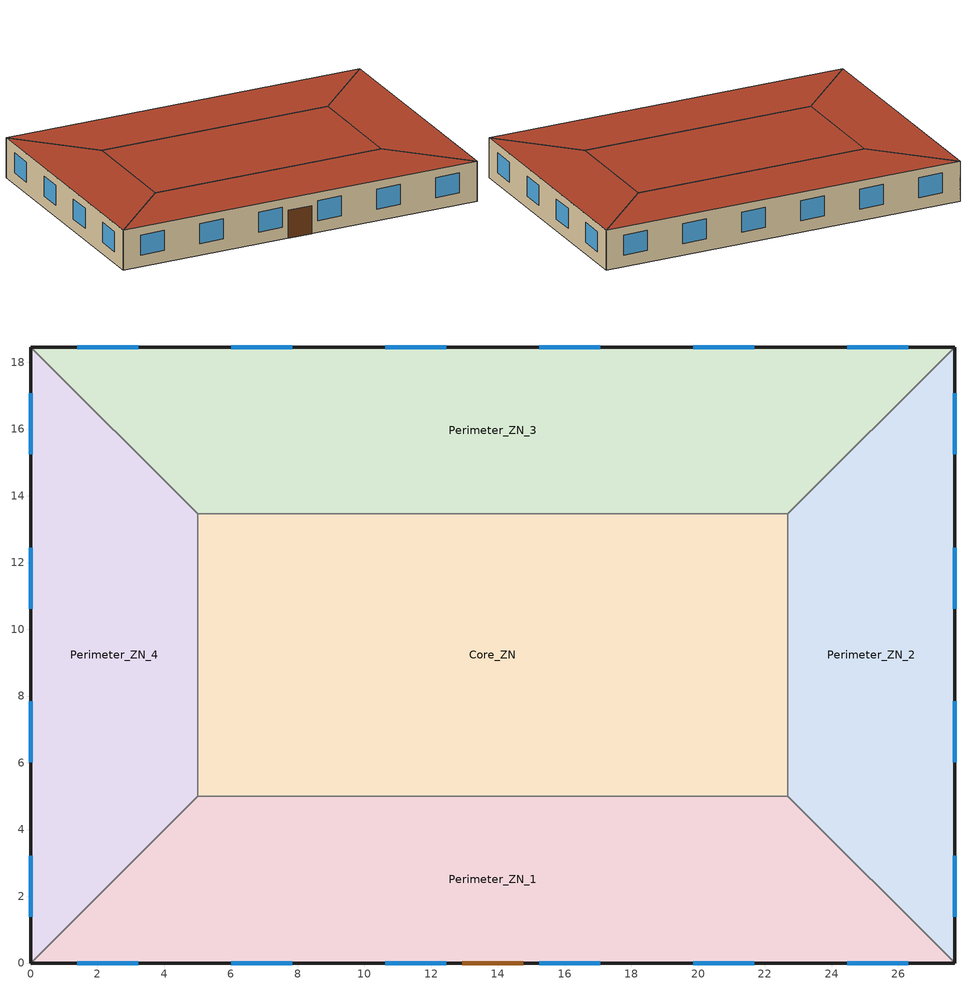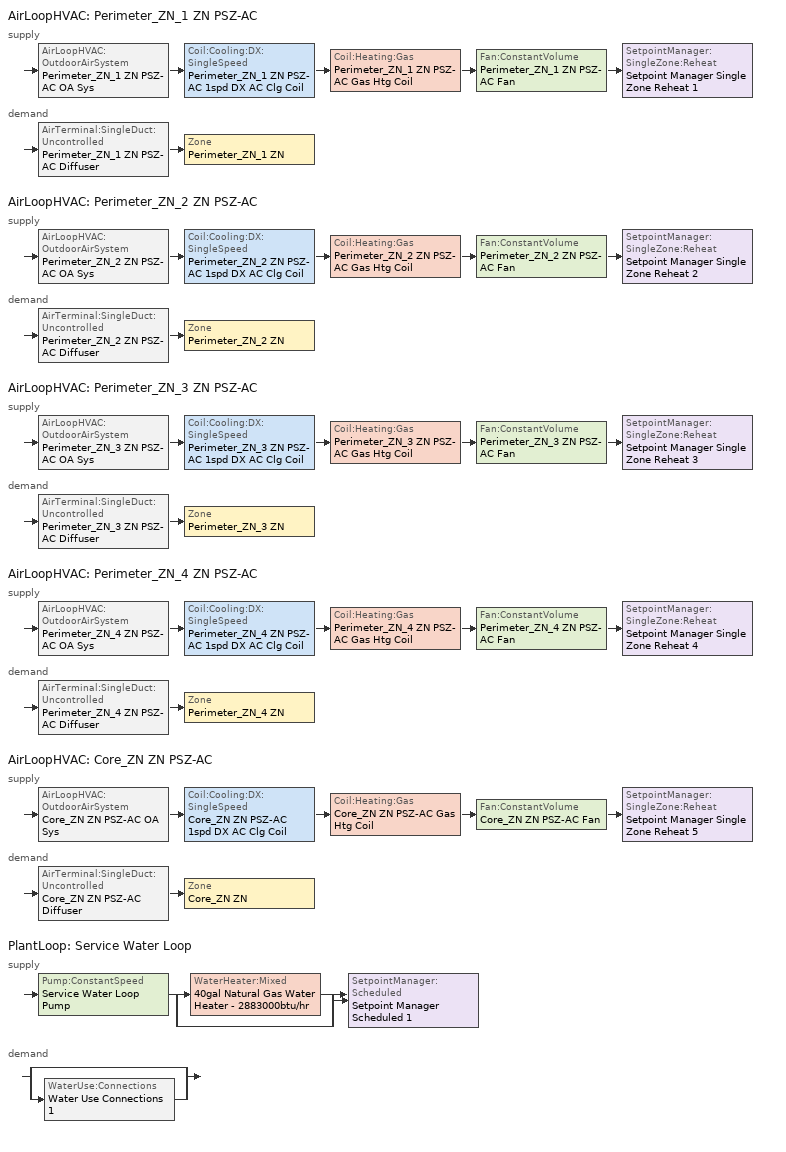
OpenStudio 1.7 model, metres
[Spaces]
Core_ZN
 floor ground: 22.69,13.46 22.69,5 5,5 5,13.46 z0
 wall to Perimeter_ZN_4: 5,13.46 5,5 z0:3.05
 wall to Perimeter_ZN_2: 22.69,5 22.69,13.46 z0:3.05
 wall to Perimeter_ZN_3: 22.69,13.46 5,13.46 z0:3.05
 wall to Perimeter_ZN_1: 5,5 22.69,5 z0:3.05
 roof outside: 22.69,5 22.69,13.46 5,13.46 5,5 z3.05
Perimeter_ZN_3
 floor ground: 27.69,18.46 22.69,13.46 5,13.46 0,18.46 z0
 wall outside: 27.69,18.46 0,18.46 z0:3.05
 wall to Perimeter_ZN_2: 22.69,13.46 27.69,18.46 z0:3.05
 wall to Perimeter_ZN_4: 0,18.46 5,13.46 z0:3.05
 window: 26.3,18.46 24.47,18.46 / 3.22,18.46 1.39,18.46 / 21.68,18.46 19.85,18.46 / 12.45,18.46 10.62,18.46 / 7.84,18.46 6.01,18.46 / 17.07,18.46 15.24,18.46 z0.9:2.42
 roof outside: 22.69,13.46 27.69,18.46 0,18.46 5,13.46 z3.05
Perimeter_ZN_2
 floor ground: 27.69,18.46 27.69,0 22.69,5 22.69,13.46 z0
 wall outside: 27.69,0 27.69,18.46 z0:3.05
 wall to Perimeter_ZN_1: 22.69,5 27.69,0 z0:3.05
 window: 27.69,1.39 27.69,3.22 / 27.69,6.01 27.69,7.84 / 27.69,10.62 27.69,12.45 / 27.69,15.24 27.69,17.07 z0.9:2.42
 roof outside: 27.69,0 27.69,18.46 22.69,13.46 22.69,5 z3.05
Perimeter_ZN_1
 floor ground: 22.69,5 27.69,0 0,0 5,5 z0
 wall outside: 0,0 27.69,0 z0:3.05
 wall to Perimeter_ZN_4: 5,5 0,0 z0:3.05
 window: 6.01,0 7.84,0 / 15.24,0 17.07,0 / 24.47,0 26.3,0 / 1.39,0 3.22,0 / 10.62,0 12.45,0 / 19.85,0 21.68,0 z0.9:2.42
 door: 12.93,0 14.76,0 z0:2.13
 roof outside: 27.69,0 22.69,5 5,5 0,0 z3.05
Perimeter_ZN_4
 floor ground: 0,18.46 5,13.46 5,5 0,0 z0
 wall outside: 0,18.46 0,0 z0:3.05
 window: 0,3.22 0,1.39 / 0,12.45 0,10.62 / 0,17.07 0,15.24 / 0,7.84 0,6.01 z0.9:2.42
 roof outside: 0,0 5,5 5,13.46 0,18.46 z3.05
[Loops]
AirLoopHVAC 'Perimeter_ZN_1 ZN PSZ-AC'
 supply: AirLoopHVAC:OutdoorAirSystem 'Perimeter_ZN_1 ZN PSZ-AC OA Sys' > Coil:Cooling:DX:SingleSpeed 'Perimeter_ZN_1 ZN PSZ-AC 1spd DX AC Clg Coil' > Coil:Heating:Gas 'Perimeter_ZN_1 ZN PSZ-AC Gas Htg Coil' > Fan:ConstantVolume 'Perimeter_ZN_1 ZN PSZ-AC Fan' > SetpointManager:SingleZone:Reheat 'Setpoint Manager Single Zone Reheat 1'
 demand: AirTerminal:SingleDuct:Uncontrolled 'Perimeter_ZN_1 ZN PSZ-AC Diffuser' > Zone 'Perimeter_ZN_1 ZN'
AirLoopHVAC 'Perimeter_ZN_2 ZN PSZ-AC'
 supply: AirLoopHVAC:OutdoorAirSystem 'Perimeter_ZN_2 ZN PSZ-AC OA Sys' > Coil:Cooling:DX:SingleSpeed 'Perimeter_ZN_2 ZN PSZ-AC 1spd DX AC Clg Coil' > Coil:Heating:Gas 'Perimeter_ZN_2 ZN PSZ-AC Gas Htg Coil' > Fan:ConstantVolume 'Perimeter_ZN_2 ZN PSZ-AC Fan' > SetpointManager:SingleZone:Reheat 'Setpoint Manager Single Zone Reheat 2'
 demand: AirTerminal:SingleDuct:Uncontrolled 'Perimeter_ZN_2 ZN PSZ-AC Diffuser' > Zone 'Perimeter_ZN_2 ZN'
AirLoopHVAC 'Perimeter_ZN_3 ZN PSZ-AC'
 supply: AirLoopHVAC:OutdoorAirSystem 'Perimeter_ZN_3 ZN PSZ-AC OA Sys' > Coil:Cooling:DX:SingleSpeed 'Perimeter_ZN_3 ZN PSZ-AC 1spd DX AC Clg Coil' > Coil:Heating:Gas 'Perimeter_ZN_3 ZN PSZ-AC Gas Htg Coil' > Fan:ConstantVolume 'Perimeter_ZN_3 ZN PSZ-AC Fan' > SetpointManager:SingleZone:Reheat 'Setpoint Manager Single Zone Reheat 3'
 demand: AirTerminal:SingleDuct:Uncontrolled 'Perimeter_ZN_3 ZN PSZ-AC Diffuser' > Zone 'Perimeter_ZN_3 ZN'
AirLoopHVAC 'Perimeter_ZN_4 ZN PSZ-AC'
 supply: AirLoopHVAC:OutdoorAirSystem 'Perimeter_ZN_4 ZN PSZ-AC OA Sys' > Coil:Cooling:DX:SingleSpeed 'Perimeter_ZN_4 ZN PSZ-AC 1spd DX AC Clg Coil' > Coil:Heating:Gas 'Perimeter_ZN_4 ZN PSZ-AC Gas Htg Coil' > Fan:ConstantVolume 'Perimeter_ZN_4 ZN PSZ-AC Fan' > SetpointManager:SingleZone:Reheat 'Setpoint Manager Single Zone Reheat 4'
 demand: AirTerminal:SingleDuct:Uncontrolled 'Perimeter_ZN_4 ZN PSZ-AC Diffuser' > Zone 'Perimeter_ZN_4 ZN'
AirLoopHVAC 'Core_ZN ZN PSZ-AC'
 supply: AirLoopHVAC:OutdoorAirSystem 'Core_ZN ZN PSZ-AC OA Sys' > Coil:Cooling:DX:SingleSpeed 'Core_ZN ZN PSZ-AC 1spd DX AC Clg Coil' > Coil:Heating:Gas 'Core_ZN ZN PSZ-AC Gas Htg Coil' > Fan:ConstantVolume 'Core_ZN ZN PSZ-AC Fan' > SetpointManager:SingleZone:Reheat 'Setpoint Manager Single Zone Reheat 5'
 demand: AirTerminal:SingleDuct:Uncontrolled 'Core_ZN ZN PSZ-AC Diffuser' > Zone 'Core_ZN ZN'
PlantLoop 'Service Water Loop'
 supply: Pump:ConstantSpeed 'Service Water Loop Pump' > split
  | WaterHeater:Mixed '40gal Natural Gas Water Heater - 2883000btu/hr'
  | bypass
  join > SetpointManager:Scheduled 'Setpoint Manager Scheduled 1'
 demand: split
  | bypass
  | WaterUse:Connections 'Water Use Connections 1'
[Site]
Houston Bush Intercontinental_TX_USA: Latitude {deg}=30; Longitude {deg}=-95.37; Time Zone {hr}=-6; Elevation {m}=29; Terrain=City
[Building]
Ref Bldg Small Office Pre1980_v1.3_5.0: North Axis {deg}=0; Default Construction Set=DOE Ref Pre-1980 - SmOffice - ASHRAE 169-2006-2A
[Site:GroundTemperature:BuildingSurface]
19.527, 19.502, 19.536, 19.598, 20.002, 21.64, 22.225, 22.375, 21.449, 20.121, 19.802, 19.633
[Site:WaterMainsTemperature]
Calculation Method=Correlation; Annual Average Outdoor Air Temperature {C}=20.3167; Maximum Difference In Monthly Average Outdoor Air Temperatures {deltaC}=17.8
[SizingPeriod:DesignDay] Barometric Pressure {Pa}=100977; Sky Clearness=0; Rain Indicator=0; Snow Indicator=0; Day of Month=21; Daylight Saving Time Indicator=0; Humidity Indicating Type=Wetbulb; Dry-Bulb Temperature Range Modifier Type=DefaultMultipliers
Name | Maximum Dry-Bulb Temperature {C} | Daily Dry-Bulb Temperature Range {deltaC} | Humidity Indicating Conditions at Maximum Dry-Bulb {BasedOnField A3} | Wind Speed {m/s} | Wind Direction {deg} | Month | Day Type | Solar Model Indicator | ASHRAE Taub | ASHRAE Taud
Houston Bush Intercontinental Ann Clg .4% Condns WB=>MDB | 31.7 | 10.1 | 26.7 | 3.5 | 170 | 7 | SummerDesignDay | ASHRAETau | 0.499 | 1.97
Houston Bush Intercontinental Ann Clg .4% Condns DB=>MWB | 36 | 10.1 | 24.8 | 3.5 | 170 | 7 | SummerDesignDay | ASHRAETau | 0.499 | 1.97
Houston Bush Intercontinental Ann Htg 99.6% Condns DB | -1.6 | 0 | -1.6 | 2.8 | 0 | 1 | WinterDesignDay | ASHRAEClearSky
[DefaultConstructionSet]
DOE Ref Pre-1980 - SmOffice - ASHRAE 169-2006-2A: Default Exterior Surface Constructions=Default Surface Constructions 1; Default Interior Surface Constructions=Default Surface Constructions 2; Default Ground Contact Surface Constructions=Default Surface Constructions 3; Default Exterior SubSurface Constructions=Default Sub Surface Constructions 1; Default Interior SubSurface Constructions=Default Sub Surface Constructions 2; Interior Partition Construction=Interior Partition
[DefaultSurfaceConstructions]
Name | Floor Construction | Wall Construction | Roof Ceiling Construction
Default Surface Constructions 1 | ExtSlabCarpet 4in ClimateZone 1-8 | CBECS Before-1980 ExtWall SteelFrame ClimateZone 1-3b | CBECS Before-1980 ExtRoof IEAD ClimateZone 1-3
Default Surface Constructions 2 | Interior Floor | Interior Wall | Interior Ceiling
Default Surface Constructions 3 | ExtSlabCarpet 4in ClimateZone 1-8 | ExtSlabCarpet 4in ClimateZone 1-8
[Construction]
ExtSlabCarpet 4in ClimateZone 1-8: MAT-CC05 4 HW CONCRETE, CP02 CARPET PAD
CBECS Before-1980 ExtWall SteelFrame ClimateZone 1-3b: Wood Siding, Steel Frame NonRes Wall Insulation-0.77, 1/2IN Gypsum
CBECS Before-1980 ExtRoof IEAD ClimateZone 1-3: Roof Membrane, IEAD NonRes Roof Insulation-1.76, Metal Decking
Interior Floor: F16 Acoustic tile, F05 Ceiling air space resistance, M11 100mm lightweight concrete
Interior Wall: G01a 19mm gypsum board, F04 Wall air space resistance, G01a 19mm gypsum board
Interior Ceiling: M11 100mm lightweight concrete, F05 Ceiling air space resistance, F16 Acoustic tile
CBECS Before-1980 ExtWindow ClimateZone 1-4: Fixed Window 5.84/0.54/0.38
Exterior Door: F08 Metal surface, I01 25mm insulation board
Interior Window: Clear 3mm
Interior Door; Interior Partition: G05 25mm wood
[Material] Thermal Absorptance=0.9
Name | Roughness | Thickness {m} | Conductivity {W/m-K} | Density {kg/m3} | Specific Heat {J/kg-K} | Solar Absorptance | Visible Absorptance
MAT-CC05 4 HW CONCRETE | Rough | 0.1016 | 1.311 | 2240 | 836.8 | 0.85 | 0.85
Wood Siding | MediumSmooth | 0.01 | 0.11 | 544.62 | 1210 | 0.78 | 0.78
Steel Frame NonRes Wall Insulation-0.77 | MediumRough | 0.0218416 | 0.049 | 265 | 836.8 | 0.7 | 0.7
1/2IN Gypsum | Smooth | 0.0127 | 0.16 | 784.9 | 830 | 0.4 | 0.4
Roof Membrane | VeryRough | 0.0095 | 0.16 | 1121.29 | 1460 | 0.7 | 0.7
IEAD NonRes Roof Insulation-1.76 | MediumRough | 0.0739805 | 0.049 | 265 | 836.8 | 0.7 | 0.7
Metal Decking | MediumSmooth | 0.0015 | 45.006 | 7680 | 418.4 | 0.6 | 0.6
F16 Acoustic tile | MediumSmooth | 0.0191 | 0.06 | 368 | 590 | 0.3 | 0.3
M11 100mm lightweight concrete | MediumRough | 0.1016 | 0.53 | 1280 | 840 | 0.5 | 0.5
G01a 19mm gypsum board | MediumSmooth | 0.019 | 0.16 | 800 | 1090 | 0.4 | 0.4
F08 Metal surface | Smooth | 0.0008 | 45.28 | 7824 | 500 | 0.7 | 0.7
I01 25mm insulation board | MediumRough | 0.0254 | 0.03 | 43 | 1210 | 0.6 | 0.6
G05 25mm wood | MediumSmooth | 0.0254 | 0.15 | 608 | 1630 | 0.5 | 0.5
[Material:NoMass]
CP02 CARPET PAD: Roughness=Smooth; Thermal Resistance {m2-K/W}=0.1; Thermal Absorptance=0.9; Solar Absorptance=0.8; Visible Absorptance=0.8
[Material:AirGap]
Name | Thermal Resistance {m2-K/W}
F05 Ceiling air space resistance | 0.18
F04 Wall air space resistance | 0.15
[DefaultSubSurfaceConstructions]
Name | Fixed Window Construction | Operable Window Construction | Door Construction | Skylight Construction | Tubular Daylight Dome Construction | Tubular Daylight Diffuser Construction
Default Sub Surface Constructions 1 | CBECS Before-1980 ExtWindow ClimateZone 1-4 | CBECS Before-1980 ExtWindow ClimateZone 1-4 | Exterior Door | CBECS Before-1980 ExtWindow ClimateZone 1-4 | Interior Window | Interior Window
Default Sub Surface Constructions 2 | Interior Window | Interior Window | Interior Door
[WindowMaterial:SimpleGlazingSystem]
Fixed Window 5.84/0.54/0.38: U-Factor {W/m2-K}=5.84; Solar Heat Gain Coefficient=0.54; Visible Transmittance=0.38
[WindowMaterial:Glazing]
Clear 3mm: Optical Data Type=SpectralAverage; Thickness {m}=0.003; Solar Transmittance at Normal Incidence=0.837; Front Side Solar Reflectance at Normal Incidence=0.075; Back Side Solar Reflectance at Normal Incidence=0; Visible Transmittance at Normal Incidence=0.898; Front Side Visible Reflectance at Normal Incidence=0.081; Back Side Visible Reflectance at Normal Incidence=0; Infrared Transmittance at Normal Incidence=0; Front Side Infrared Hemispherical Emissivity=0.84; Back Side Infrared Hemispherical Emissivity=0.84; Conductivity {W/m-K}=0.9; Dirt Correction Factor for Solar and Visible Transmittance=1; Solar Diffusing=No
[Space] Space Type=DOE Ref Pre-1980 - Office - WholeBuilding - Sm Office; Part of Total Floor Area=Yes
Name | Thermal Zone
Core_ZN | Core_ZN ZN
Perimeter_ZN_2 | Perimeter_ZN_2 ZN
Perimeter_ZN_3 | Perimeter_ZN_3 ZN
Perimeter_ZN_1 | Perimeter_ZN_1 ZN
Perimeter_ZN_4 | Perimeter_ZN_4 ZN
[SpaceType]
DOE Ref Pre-1980 - Office - WholeBuilding - Sm Office: Default Schedule Set=DOE Ref Pre-1980 - Office - WholeBuilding - Sm Office Schedule Set; Design Specification Outdoor Air Object=DOE Ref Pre-1980 - Office - WholeBuilding - Sm Office Ventilation; Standards Building Type=Office; Standards Space Type=WholeBuilding - Sm Office
[DefaultScheduleSet]
DOE Ref Pre-1980 - Office - WholeBuilding - Sm Office Schedule Set: Number of People Schedule=Small Office Bldg Occ; People Activity Level Schedule=Small Office Activity; Lighting Schedule=Office Bldg Light; Electric Equipment Schedule=Small Office Bldg Equip; Infiltration Schedule=Small Office Infil Quarter On
[SpaceInfiltration:DesignFlowRate]
DOE Ref Pre-1980 - Office - WholeBuilding - Sm Office Infiltration: Space or SpaceType=DOE Ref Pre-1980 - Office - WholeBuilding - Sm Office; Design Flow Rate Calculation Method=Flow/ExteriorArea; Flow per Exterior Surface Area {m3/s-m2}=0.00113386
[ThermostatSetpoint:DualSetpoint]
DOE Ref Pre-1980 - Office - WholeBuilding - Sm Office Thermostat: Heating Setpoint Temperature Schedule=Small Office HtgSetp; Cooling Setpoint Temperature Schedule=Small Office ClgSetp
[Lights:Definition]
DOE Ref Pre-1980 - Office - WholeBuilding - Sm Office Lights Definition: Design Level Calculation Method=Watts/Area; Watts per Space Floor Area {W/m2}=19.4827
[Lights]
DOE Ref Pre-1980 - Office - WholeBuilding - Sm Office Lights: Lights Definition=DOE Ref Pre-1980 - Office - WholeBuilding - Sm Office Lights Definition; Space or SpaceType=DOE Ref Pre-1980 - Office - WholeBuilding - Sm Office
[DesignSpecification:OutdoorAir]
DOE Ref Pre-1980 - Office - WholeBuilding - Sm Office Ventilation: Outdoor Air Method=Sum; Outdoor Air Flow per Person {m3/s-person}=0.00943895
[People:Definition]
DOE Ref Pre-1980 - Office - WholeBuilding - Sm Office People Definition: Number of People Calculation Method=People/Area; People per Space Floor Area {person/m2}=0; Fraction Radiant=0.3
[People]
DOE Ref Pre-1980 - Office - WholeBuilding - Sm Office People: People Definition=DOE Ref Pre-1980 - Office - WholeBuilding - Sm Office People Definition; Space or SpaceType=DOE Ref Pre-1980 - Office - WholeBuilding - Sm Office
[ElectricEquipment:Definition]
DOE Ref Pre-1980 - Office - WholeBuilding - Sm Office Electric Equipment Definition: Design Level Calculation Method=Watts/Area; Watts per Space Floor Area {W/m2}=10.7639
[ElectricEquipment]
DOE Ref Pre-1980 - Office - WholeBuilding - Sm Office Electric Equipment: Electric Equipment Definition=DOE Ref Pre-1980 - Office - WholeBuilding - Sm Office Electric Equipment Definition; Space or SpaceType=DOE Ref Pre-1980 - Office - WholeBuilding - Sm Office
[ThermalZone] Thermostat=DOE Ref Pre-1980 - Office - WholeBuilding - Sm Office Thermostat; Use Ideal Air Loads=No
Perimeter_ZN_4 ZN; Perimeter_ZN_2 ZN; Core_ZN ZN; Perimeter_ZN_1 ZN; Perimeter_ZN_3 ZN
[Sizing:Zone] Zone Cooling Design Supply Air Temperature {C}=14; Zone Heating Design Supply Air Temperature {C}=40; Zone Cooling Design Supply Air Humidity Ratio {kg-H2O/kg-air}=0.0085; Zone Heating Design Supply Air Humidity Ratio {kg-H2O/kg-air}=0.008; Cooling Design Air Flow Method=DesignDay; Heating Design Air Flow Method=DesignDay
Perimeter_ZN_4 ZN; Perimeter_ZN_2 ZN; Core_ZN ZN; Perimeter_ZN_1 ZN; Perimeter_ZN_3 ZN
[Zone equipment]
Perimeter_ZN_4 ZN: Perimeter_ZN_4 ZN PSZ-AC Diffuser
Perimeter_ZN_2 ZN: Perimeter_ZN_2 ZN PSZ-AC Diffuser
Core_ZN ZN: Core_ZN ZN PSZ-AC Diffuser
Perimeter_ZN_1 ZN: Perimeter_ZN_1 ZN PSZ-AC Diffuser
Perimeter_ZN_3 ZN: Perimeter_ZN_3 ZN PSZ-AC Diffuser
[AirLoopHVAC] Design Supply Air Flow Rate {m3/s}=AutoSize
Perimeter_ZN_1 ZN PSZ-AC; Perimeter_ZN_2 ZN PSZ-AC; Perimeter_ZN_3 ZN PSZ-AC; Perimeter_ZN_4 ZN PSZ-AC; Core_ZN ZN PSZ-AC
[AvailabilityManager:Scheduled] Schedule=SmallOffice PSZ-AC Operation
Availability Manager Scheduled 1; Availability Manager Scheduled 2; Availability Manager Scheduled 3; Availability Manager Scheduled 4; Availability Manager Scheduled 5
[AvailabilityManager:NightCycle] Control Type=CycleOnAny
Availability Manager Night Cycle 1; Availability Manager Night Cycle 2; Availability Manager Night Cycle 3; Availability Manager Night Cycle 4; Availability Manager Night Cycle 5
[Sizing:System] Type of Load to Size On=Sensible; Design Outdoor Air Flow Rate {m3/s}=Autosize; Minimum System Air Flow Ratio=1; Preheat Design Temperature {C}=7; Preheat Design Humidity Ratio {kg-H2O/kg-Air}=0.008; Precool Design Temperature {C}=12.8; Precool Design Humidity Ratio {kg-H2O/kg-Air}=0.008; Central Cooling Design Supply Air Temperature {C}=12.8; Central Heating Design Supply Air Temperature {C}=40; Sizing Option=Coincident; 100% Outdoor Air in Cooling=No; 100% Outdoor Air in Heating=No; Central Cooling Design Supply Air Humidity Ratio {kg-H2O/kg-Air}=0.0085; Central Heating Design Supply Air Humidity Ratio {kg-H2O/kg-Air}=0.008; Cooling Design Air Flow Method=DesignDay; Cooling Design Air Flow Rate {m3/s}=0; Heating Design Air Flow Method=DesignDay; Heating Design Air Flow Rate {m3/s}=0; System Outdoor Air Method=ZoneSum
Perimeter_ZN_1 ZN PSZ-AC; Perimeter_ZN_2 ZN PSZ-AC; Perimeter_ZN_3 ZN PSZ-AC; Perimeter_ZN_4 ZN PSZ-AC; Core_ZN ZN PSZ-AC
[SetpointManager:SingleZone:Reheat] Minimum Supply Air Temperature {C}=10; Maximum Supply Air Temperature {C}=50
Name | Control Zone
Setpoint Manager Single Zone Reheat 1 | Perimeter_ZN_1 ZN
Setpoint Manager Single Zone Reheat 2 | Perimeter_ZN_2 ZN
Setpoint Manager Single Zone Reheat 3 | Perimeter_ZN_3 ZN
Setpoint Manager Single Zone Reheat 4 | Perimeter_ZN_4 ZN
Setpoint Manager Single Zone Reheat 5 | Core_ZN ZN
[Fan:ConstantVolume] Availability Schedule=Always On Discrete; Fan Efficiency=0.53625; Pressure Rise {Pa}=622.722; Maximum Flow Rate {m3/s}=AutoSize; Motor Efficiency=0.825
Perimeter_ZN_1 ZN PSZ-AC Fan; Perimeter_ZN_2 ZN PSZ-AC Fan; Perimeter_ZN_3 ZN PSZ-AC Fan; Perimeter_ZN_4 ZN PSZ-AC Fan; Core_ZN ZN PSZ-AC Fan
[Coil:Heating:Gas] Availability Schedule=Always On Discrete; Gas Burner Efficiency=0.8; Nominal Capacity {W}=AutoSize; Parasitic Electric Load {W}=0; Parasitic Gas Load {W}=0
Perimeter_ZN_1 ZN PSZ-AC Gas Htg Coil; Perimeter_ZN_2 ZN PSZ-AC Gas Htg Coil; Perimeter_ZN_3 ZN PSZ-AC Gas Htg Coil; Perimeter_ZN_4 ZN PSZ-AC Gas Htg Coil; Core_ZN ZN PSZ-AC Gas Htg Coil
[Coil:Cooling:DX:SingleSpeed] Availability Schedule=Always On Discrete; Rated Total Cooling Capacity {W}=autosize; Rated Sensible Heat Ratio=autosize; Rated COP {W/W}=3; Rated Air Flow Rate {m3/s}=autosize; Rated Evaporator Fan Power Per Volume Flow Rate {W/(m3/s)}=773.3; Condenser Type=AirCooled; Evaporative Condenser Effectiveness=0; Evaporative Condenser Air Flow Rate {m3/s}=Autosize; Evaporative Condenser Pump Rated Power Consumption {W}=Autosize; Crankcase Heater Capacity {W}=0; Maximum Outdoor Dry-Bulb Temperature for Crankcase Heater Operation {C}=0; Basin Heater Capacity {W/K}=0; Basin Heater Setpoint Temperature {C}=10
Name | Total Cooling Capacity Function of Temperature Curve | Total Cooling Capacity Function of Flow Fraction Curve | Energy Input Ratio Function of Temperature Curve | Energy Input Ratio Function of Flow Fraction Curve | Part Load Fraction Correlation Curve
Perimeter_ZN_1 ZN PSZ-AC 1spd DX AC Clg Coil | DOE Ref DX Clg Coil Cool-Cap-fT 1 | DOE Ref DX Clg Coil Cool-CAP-fFlow 1 | DOE Ref DX Clg Coil Cool-EIR-fT 1 | DOE Ref DX Clg Coil Cool-EIR-fFlow 1 | DOE Ref DX Clg Coil Cool-PLF-fPLR 1
Perimeter_ZN_2 ZN PSZ-AC 1spd DX AC Clg Coil | DOE Ref DX Clg Coil Cool-Cap-fT 2 | DOE Ref DX Clg Coil Cool-CAP-fFlow 2 | DOE Ref DX Clg Coil Cool-EIR-fT 2 | DOE Ref DX Clg Coil Cool-EIR-fFlow 2 | DOE Ref DX Clg Coil Cool-PLF-fPLR 2
Perimeter_ZN_3 ZN PSZ-AC 1spd DX AC Clg Coil | DOE Ref DX Clg Coil Cool-Cap-fT 3 | DOE Ref DX Clg Coil Cool-CAP-fFlow 3 | DOE Ref DX Clg Coil Cool-EIR-fT 3 | DOE Ref DX Clg Coil Cool-EIR-fFlow 3 | DOE Ref DX Clg Coil Cool-PLF-fPLR 3
Perimeter_ZN_4 ZN PSZ-AC 1spd DX AC Clg Coil | DOE Ref DX Clg Coil Cool-Cap-fT 4 | DOE Ref DX Clg Coil Cool-CAP-fFlow 4 | DOE Ref DX Clg Coil Cool-EIR-fT 4 | DOE Ref DX Clg Coil Cool-EIR-fFlow 4 | DOE Ref DX Clg Coil Cool-PLF-fPLR 4
Core_ZN ZN PSZ-AC 1spd DX AC Clg Coil | DOE Ref DX Clg Coil Cool-Cap-fT | DOE Ref DX Clg Coil Cool-CAP-fFlow | DOE Ref DX Clg Coil Cool-EIR-fT | DOE Ref DX Clg Coil Cool-EIR-fFlow | DOE Ref DX Clg Coil Cool-PLF-fPLR
[Controller:OutdoorAir] Minimum Outdoor Air Flow Rate {m3/s}=Autosize; Maximum Outdoor Air Flow Rate {m3/s}=Autosize; Economizer Control Type=NoEconomizer; Economizer Control Action Type=ModulateFlow; Economizer Maximum Limit Dry-Bulb Temperature {C}=28; Economizer Maximum Limit Enthalpy {J/kg}=64000; Economizer Minimum Limit Dry-Bulb Temperature {C}=-100; Lockout Type=NoLockout; Minimum Limit Type=FixedMinimum; Minimum Outdoor Air Schedule=SmallOffice PSZ-AC OA Damper; High Humidity Control=No; Heat Recovery Bypass Control Type=BypassWhenWithinEconomizerLimits
Name | Controller Mechanical Ventilation
Controller Outdoor Air 1 | Controller Mechanical Ventilation 1
Controller Outdoor Air 2 | Controller Mechanical Ventilation 2
Controller Outdoor Air 3 | Controller Mechanical Ventilation 3
Controller Outdoor Air 4 | Controller Mechanical Ventilation 4
Controller Outdoor Air 5 | Controller Mechanical Ventilation 5
[Controller:MechanicalVentilation] Availability Schedule=Always On Discrete; System Outdoor Air Method=ZoneSum
Controller Mechanical Ventilation 1; Controller Mechanical Ventilation 2; Controller Mechanical Ventilation 3; Controller Mechanical Ventilation 4; Controller Mechanical Ventilation 5
[AirLoopHVAC:OutdoorAirSystem]
Name | Controller
Perimeter_ZN_1 ZN PSZ-AC OA Sys | Controller Outdoor Air 1
Perimeter_ZN_2 ZN PSZ-AC OA Sys | Controller Outdoor Air 2
Perimeter_ZN_3 ZN PSZ-AC OA Sys | Controller Outdoor Air 3
Perimeter_ZN_4 ZN PSZ-AC OA Sys | Controller Outdoor Air 4
Core_ZN ZN PSZ-AC OA Sys | Controller Outdoor Air 5
[AirTerminal:SingleDuct:Uncontrolled] Availability Schedule=Always On Discrete; Maximum Air Flow Rate {m3/s}=AutoSize
Perimeter_ZN_1 ZN PSZ-AC Diffuser; Perimeter_ZN_2 ZN PSZ-AC Diffuser; Perimeter_ZN_3 ZN PSZ-AC Diffuser; Perimeter_ZN_4 ZN PSZ-AC Diffuser; Core_ZN ZN PSZ-AC Diffuser
[PlantLoop]
Service Water Loop: Plant Loop Volume {m3}=Autocalculate
[Sizing:Plant]
Service Water Loop: Loop Type=Heating; Design Loop Exit Temperature {C}=60; Loop Design Temperature Difference {deltaC}=5
[SetpointManager:Scheduled]
Setpoint Manager Scheduled 1: Control Variable=Temperature; Schedule=Hot Water Loop Temp - 140F
[Pump:ConstantSpeed]
Service Water Loop Pump: Rated Flow Rate {m3/s}=autosize; Rated Pump Head {Pa}=0.001; Rated Power Consumption {W}=autosize; Motor Efficiency=0.3; Fraction of Motor Inefficiencies to Fluid Stream=0; Pump Control Type=Intermittent
[WaterHeater:Mixed]
40gal Natural Gas Water Heater - 2883000btu/hr: Tank Volume {m3}=0.151416; Setpoint Temperature Schedule=Hot Water Loop Temp - 140F; Deadband Temperature Difference {deltaC}=2; Maximum Temperature Limit {C}=82.2222; Heater Control Type=Cycle; Heater Maximum Capacity {W}=844924; Heater Fuel Type=NaturalGas; Heater Thermal Efficiency=0.78; Off Cycle Parasitic Fuel Consumption Rate {W}=20; Off Cycle Parasitic Fuel Type=NaturalGas; Off Cycle Parasitic Heat Fraction to Tank=0.8; On Cycle Parasitic Fuel Type=NaturalGas; Ambient Temperature Indicator=Schedule; Ambient Temperature Schedule=Water Heater Ambient Temp Schedule - 70F; Off Cycle Loss Coefficient to Ambient Temperature {W/K}=6; On Cycle Loss Coefficient to Ambient Temperature {W/K}=6; Use Side Effectiveness=1; Source Side Effectiveness=1; Use Side Design Flow Rate {m3/s}=autosize; Source Side Design Flow Rate {m3/s}=autosize; Indirect Water Heating Recovery Time {hr}=1.5
[WaterUse:Connections]
Water Use Connections 1: Water Use Equipment Name 1=Water Use Equipment 1
[WaterUse:Equipment:Definition]
Water Use Equipment Definition 1: Peak Flow Rate {m3/s}=3.15451e-06; Target Temperature Schedule=Schedule Ruleset 1
[WaterUse:Equipment]
Water Use Equipment 1: Water Use Equipment Definition=Water Use Equipment Definition 1; Flow Rate Fraction Schedule=OfficeSmall BLDG_SWH_SCH
[Exterior:Lights:Definition]
NonDimming Exterior Lights Def: Design Level {W}=2766
[Exterior:Lights]
NonDimming Exterior Lights Def: Exterior Lights Definition=NonDimming Exterior Lights Def; Schedule=Always On Discrete; Control Option=AstronomicalClock
[Schedule:Ruleset]
Name | Default Day Schedule | Summer Design Day Schedule | Winter Design Day Schedule
Small Office Infil Quarter On | Small Office Infil Quarter On Default | Small Office Infil Quarter On Summer Design Day | Small Office Infil Quarter On Winter Design Day
Office Bldg Light | Office Bldg Light Default | Office Bldg Light Summer Design Day 1 | Office Bldg Light Winter Design Day
Small Office Bldg Occ | Small Office Bldg Occ Default | Small Office Bldg Occ Summer Design Day 1 | Small Office Bldg Occ Winter Design Day
Small Office Activity | Small Office Activity Default | Small Office Activity Summer Design Day | Small Office Activity Winter Design Day
Small Office Bldg Equip | Small Office Bldg Equip Default | Small Office Bldg Equip Summer Design Day 1 | Small Office Bldg Equip Winter Design Day
Small Office HtgSetp | Small Office HtgSetp Default | Small Office HtgSetp Summer Design Day 1 | Small Office HtgSetp Winter Design Day
Small Office ClgSetp | Small Office ClgSetp Default | Small Office ClgSetp Summer Design Day | Small Office ClgSetp Winter Design Day
SmallOffice PSZ-AC Operation | SmallOffice PSZ-AC Operation Default | SmallOffice PSZ-AC Operation Summer Design Day 1 | SmallOffice PSZ-AC Operation Winter Design Day
SmallOffice PSZ-AC OA Damper | Schedule Day 18 |  | SmallOffice PSZ-AC OA Damper Winter Design Day
Hot Water Loop Temp - 140F | Hot Water Loop Temp - 140F Default
Water Heater Ambient Temp Schedule - 70F | Water Heater Ambient Temp Schedule - 70F Default
Schedule Ruleset 1 | Schedule Day 20
OfficeSmall BLDG_SWH_SCH | OfficeSmall BLDG_SWH_SCH Default | OfficeSmall BLDG_SWH_SCH Summer Design Day | OfficeSmall BLDG_SWH_SCH Winter Design Day
[Schedule:Day]
Small Office Infil Quarter On Default; Small Office Infil Quarter On Summer Design Day: 6, 0, 1, 22, 0, 0.25, 24, 0, 1
Small Office Infil Quarter On Summer Design Day 1; Office Bldg Light Summer Design Day 1; Small Office Bldg Equip Summer Design Day 1: 24, 0, 1
Small Office Infil Quarter On Winter Design Day; Small Office Infil Quarter On Summer Design Day 2: 6, 0, 1, 18, 0, 0.25, 24, 0, 1
Office Bldg Light Default: 5, 0, 0.05, 7, 0, 0.1, 8, 0, 0.3, 17, 0, 0.9, 18, 0, 0.5, 20, 0, 0.3, 22, 0, 0.2, 23, 0, 0.1, 24, 0, 0.05
Office Bldg Light Summer Design Day: 6, 0, 0.05, 8, 0, 0.1, 12, 0, 0.3, 17, 0, 0.15, 24, 0, 0.05
Office Bldg Light Summer Design Day 2: 24, 0, 0.05
Office Bldg Light Winter Design Day; Small Office Bldg Occ Winter Design Day; Small Office Bldg Occ Summer Design Day 2; Small Office Bldg Equip Winter Design Day; SmallOffice PSZ-AC Operation Winter Design Day; SmallOffice PSZ-AC Operation Summer Design Day 2; Schedule Day 18; SmallOffice PSZ-AC OA Damper Summer Design Day 1; OfficeSmall BLDG_SWH_SCH Default: 24, 0, 0
Small Office Bldg Occ Default: 6, 0, 0, 7, 0, 0.1, 8, 0, 0.2, 12, 0, 0.95, 13, 0, 0.5, 17, 0, 0.95, 18, 0, 0.3, 20, 0, 0.1, 24, 0, 0.05
Small Office Bldg Occ Summer Design Day: 6, 0, 0, 8, 0, 0.1, 12, 0, 0.3, 17, 0, 0.1, 24, 0, 0
Small Office Bldg Occ Summer Design Day 1: 6, 0, 0, 22, 0, 1, 24, 0, 0.05
Small Office Activity Default; Small Office Activity Winter Design Day; Small Office Activity Summer Design Day: 24, 0, 120
Small Office Bldg Equip Default: 8, 0, 0.4, 12, 0, 0.9, 13, 0, 0.8, 17, 0, 0.9, 18, 0, 0.5, 24, 0, 0.4
Small Office Bldg Equip Summer Design Day: 6, 0, 0.3, 8, 0, 0.4, 12, 0, 0.5, 17, 0, 0.35, 24, 0, 0.3
Small Office Bldg Equip Summer Design Day 2: 24, 0, 0.3
Small Office HtgSetp Default: 6, 0, 15.6, 22, 0, 21, 24, 0, 15.6
Small Office HtgSetp Summer Design Day: 6, 0, 15.6, 18, 0, 21, 24, 0, 15.6
Small Office HtgSetp Summer Design Day 1; Small Office HtgSetp Summer Design Day 2: 24, 0, 15.6
Small Office HtgSetp Winter Design Day: 24, 0, 21
Small Office ClgSetp Default; Small Office ClgSetp Summer Design Day: 6, 0, 26.7, 22, 0, 24, 24, 0, 26.7
Small Office ClgSetp Summer Design Day 1: 6, 0, 26.7, 18, 0, 24, 24, 0, 26.7
Small Office ClgSetp Winter Design Day; Small Office ClgSetp Summer Design Day 2: 24, 0, 26.7
SmallOffice PSZ-AC Operation Default: 6, 0, 0, 7, 0, 0, 19, 0, 1, 22, 0, 1, 24, 0, 0
SmallOffice PSZ-AC Operation Summer Design Day 1: 6, 0, 0, 19, 0, 1, 24, 0, 0
SmallOffice PSZ-AC OA Damper Winter Design Day; SmallOffice PSZ-AC OA Damper Summer Design Day: 7, 0, 0, 18, 0, 1, 24, 0, 0
Hot Water Loop Temp - 140F Default: 24, 0, 60
Water Heater Ambient Temp Schedule - 70F Default: 24, 0, 21.1111
Schedule Day 20: 24, 0, 43.3333
OfficeSmall BLDG_SWH_SCH Winter Design Day; OfficeSmall BLDG_SWH_SCH Summer Design Day; OfficeSmall BLDG_SWH_SCH Summer Design Day 1: 7, 0, 0, 8, 0, 0.27, 9, 0, 0.55, 11, 0, 0.64, 12, 0, 0.82, 13, 0, 1, 14, 0, 0.91, 16, 0, 0.55, 17, 0, 0.73, 19, 0, 0.37, 20, 0, 0.18, 21, 0, 0.27, 22, 0, 0.09, 24, 0, 0
[Schedule:Rule] Date Specification Type=DateRange; Start Month=1; Start Day=1; End Month=12; End Day=31
Schedule Rule 1: Schedule Ruleset=Small Office Infil Quarter On; Rule Order=1; Day Schedule=Small Office Infil Quarter On Summer Design Day 1; Apply Sunday=Yes
Schedule Rule 2: Schedule Ruleset=Small Office Infil Quarter On; Rule Order=0; Day Schedule=Small Office Infil Quarter On Summer Design Day 2; Apply Saturday=Yes
Schedule Rule 3: Schedule Ruleset=Office Bldg Light; Rule Order=1; Day Schedule=Office Bldg Light Summer Design Day; Apply Saturday=Yes
Schedule Rule 4: Schedule Ruleset=Office Bldg Light; Rule Order=0; Day Schedule=Office Bldg Light Summer Design Day 2; Apply Sunday=Yes
Schedule Rule 5: Schedule Ruleset=Small Office Bldg Occ; Rule Order=1; Day Schedule=Small Office Bldg Occ Summer Design Day; Apply Saturday=Yes
Schedule Rule 6: Schedule Ruleset=Small Office Bldg Occ; Rule Order=0; Day Schedule=Small Office Bldg Occ Summer Design Day 2; Apply Sunday=Yes
Schedule Rule 7: Schedule Ruleset=Small Office Bldg Equip; Rule Order=1; Day Schedule=Small Office Bldg Equip Summer Design Day; Apply Saturday=Yes
Schedule Rule 8: Schedule Ruleset=Small Office Bldg Equip; Rule Order=0; Day Schedule=Small Office Bldg Equip Summer Design Day 2; Apply Sunday=Yes
Schedule Rule 9: Schedule Ruleset=Small Office HtgSetp; Rule Order=1; Day Schedule=Small Office HtgSetp Summer Design Day; Apply Saturday=Yes
Schedule Rule 10: Schedule Ruleset=Small Office HtgSetp; Rule Order=0; Day Schedule=Small Office HtgSetp Summer Design Day 2; Apply Sunday=Yes
Schedule Rule 11: Schedule Ruleset=Small Office ClgSetp; Rule Order=1; Day Schedule=Small Office ClgSetp Summer Design Day 1; Apply Saturday=Yes
Schedule Rule 12: Schedule Ruleset=Small Office ClgSetp; Rule Order=0; Day Schedule=Small Office ClgSetp Summer Design Day 2; Apply Sunday=Yes
Schedule Rule 13: Schedule Ruleset=SmallOffice PSZ-AC Operation; Rule Order=0; Day Schedule=SmallOffice PSZ-AC Operation Summer Design Day 2; Apply Saturday=Yes
Schedule Rule 14: Schedule Ruleset=SmallOffice PSZ-AC OA Damper; Rule Order=1; Day Schedule=SmallOffice PSZ-AC OA Damper Summer Design Day; Apply Saturday=Yes
Schedule Rule 15: Schedule Ruleset=SmallOffice PSZ-AC OA Damper; Rule Order=0; Day Schedule=SmallOffice PSZ-AC OA Damper Summer Design Day 1; Apply Sunday=Yes
Schedule Rule 16: Schedule Ruleset=OfficeSmall BLDG_SWH_SCH; Rule Order=0; Day Schedule=OfficeSmall BLDG_SWH_SCH Summer Design Day 1; Apply Monday=Yes; Apply Tuesday=Yes; Apply Wednesday=Yes; Apply Thursday=Yes; Apply Friday=Yes
[Schedule:Constant]
Always On Discrete: Value=1
[Curve:Biquadratic] Minimum Value of x {BasedOnField A2}=-100; Maximum Value of x {BasedOnField A2}=100; Minimum Value of y {BasedOnField A3}=-100; Maximum Value of y {BasedOnField A3}=100
Name | Coefficient1 Constant | Coefficient2 x | Coefficient3 x**2 | Coefficient4 y | Coefficient5 y**2 | Coefficient6 x*y
DOE Ref DX Clg Coil Cool-Cap-fT; DOE Ref DX Clg Coil Cool-Cap-fT 1; DOE Ref DX Clg Coil Cool-Cap-fT 2; DOE Ref DX Clg Coil Cool-Cap-fT 3; DOE Ref DX Clg Coil Cool-Cap-fT 4 | 0.971212 | -0.0152755 | 0.00144345 | -0.00039321 | -6.8364e-06 | -0.000290596
DOE Ref DX Clg Coil Cool-EIR-fT; DOE Ref DX Clg Coil Cool-EIR-fT 1; DOE Ref DX Clg Coil Cool-EIR-fT 2; DOE Ref DX Clg Coil Cool-EIR-fT 3; DOE Ref DX Clg Coil Cool-EIR-fT 4 | 0.286871 | 0.0239022 | -0.000810648 | 0.0134585 | 0.000338936 | -0.000487004
[Curve:Quadratic] Coefficient1 Constant=0.909496; Coefficient2 x=0.0986477; Coefficient3 x**2=-0.00819488; Minimum Value of x {BasedOnField A2}=0; Maximum Value of x {BasedOnField A2}=1
DOE Ref DX Clg Coil Cool-PLF-fPLR; DOE Ref DX Clg Coil Cool-PLF-fPLR 1; DOE Ref DX Clg Coil Cool-PLF-fPLR 2; DOE Ref DX Clg Coil Cool-PLF-fPLR 3; DOE Ref DX Clg Coil Cool-PLF-fPLR 4
[Curve:Cubic] Coefficient1 Constant=1; Coefficient2 x=0; Coefficient3 x**2=0; Coefficient4 x**3=0; Minimum Value of x {BasedOnField A2}=-100; Maximum Value of x {BasedOnField A2}=100
DOE Ref DX Clg Coil Cool-CAP-fFlow; DOE Ref DX Clg Coil Cool-EIR-fFlow; DOE Ref DX Clg Coil Cool-CAP-fFlow 1; DOE Ref DX Clg Coil Cool-EIR-fFlow 1; DOE Ref DX Clg Coil Cool-CAP-fFlow 2; DOE Ref DX Clg Coil Cool-EIR-fFlow 2; DOE Ref DX Clg Coil Cool-CAP-fFlow 3; DOE Ref DX Clg Coil Cool-EIR-fFlow 3; DOE Ref DX Clg Coil Cool-CAP-fFlow 4; DOE Ref DX Clg Coil Cool-EIR-fFlow 4
